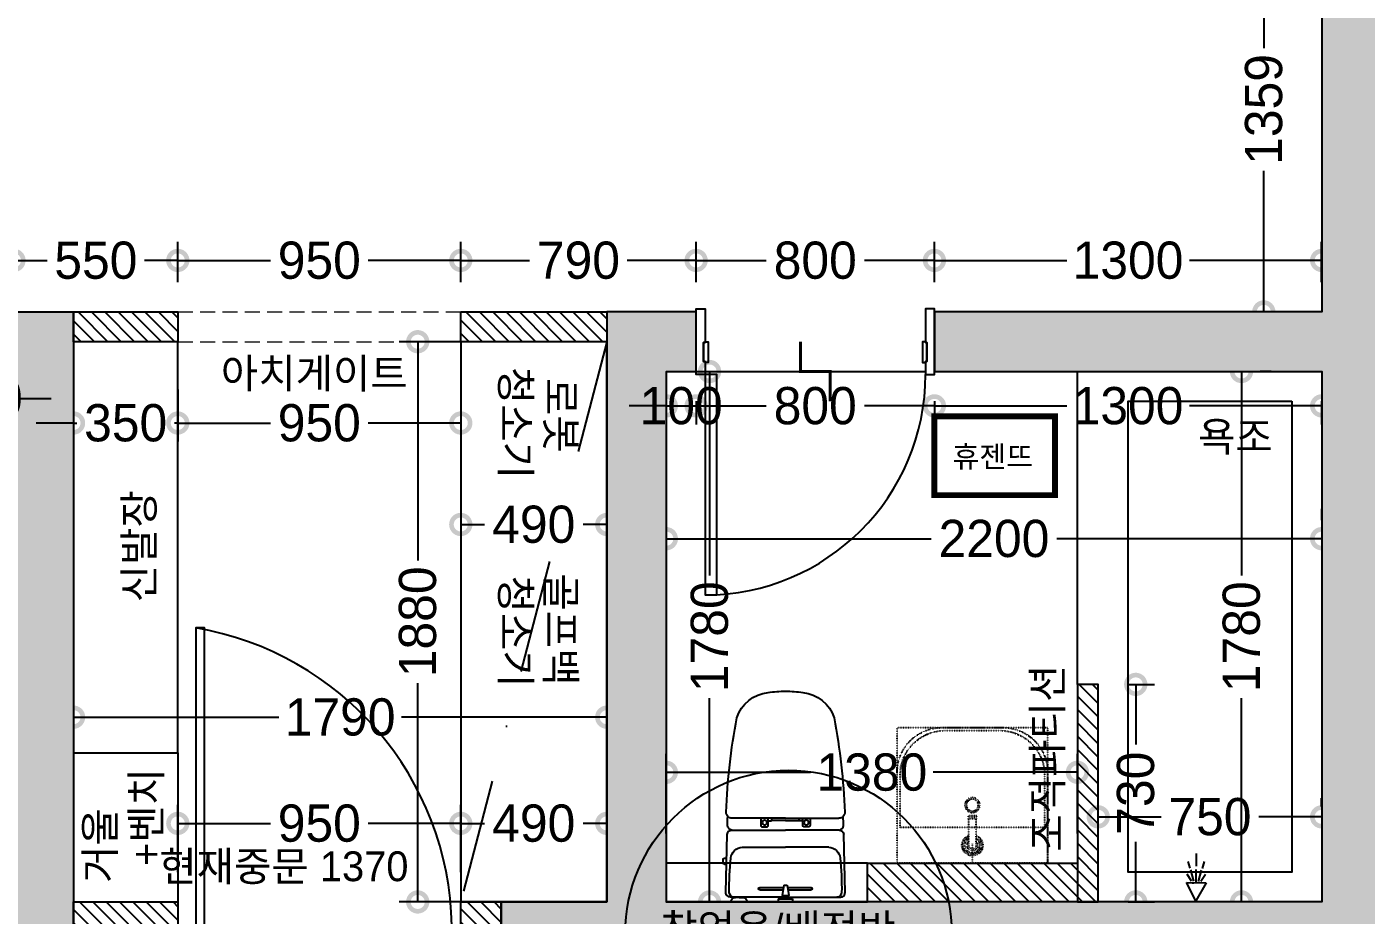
# Model space of a CAD drawing. Header units: millimetres. Extents: x 43335 to 261478, y -4312 to 41218.
# Drawn here: x 148326 to 152822, y 19294 to 22275 of the extents above; entities that cross this region are included whole.
import ezdxf
from ezdxf.enums import TextEntityAlignment as Align

# ---------------------------------------------------------------- set-up
doc = ezdxf.new("R2010")
doc.units = ezdxf.units.MM
for name, pattern in [('CONT', [2, 1, 1]), ('DASHDOT', [25.4, 12.7, -6.35, 0, -6.35]), ('DOT', [0.25, 0, -0.25]), ('HID1', [0.375, 0.25, -0.125]), ('HIDDEN', [0.375, 0.25, -0.125])]:
    doc.linetypes.add(name, pattern=pattern)
for name, color, linetype in [('0-ELC TEXT', 7, 'Continuous'), ('06-FUR', 6, 'Continuous'), ('3.기호.계단선', 30, 'Continuous'), ('BATH', 5, 'Continuous'), ('CO-BATH', 6, 'Continuous'), ('DIM', 7, 'Continuous'), ('EHP장비', 1, 'Continuous'), ('FIN', 2, 'Continuous'), ('HL', 6, 'HIDDEN'), ('P-门', 4, 'Continuous'), ('S-DIM', 7, 'Continuous'), ('TOILET-1', 6, 'Continuous'), ('문자선', 3, 'Continuous'), ('벽1', 2, 'Continuous'), ('욕실마감선', 4, 'Continuous'), ('인테리어_가구_제작', 6, 'Continuous'), ('인테리어_해치_벽체', 8, 'Continuous'), ('평면_가구', 6, 'Continuous')]:
    doc.layers.add(name, color=color, linetype=linetype)
for name, color, linetype, lineweight in [('001_벽_창호', 4, 'Continuous', 9), ('C-LIGHITING', 1, 'Continuous', 0), ('HACTH', 8, 'Continuous', 0)]:
    doc.layers.add(name, color=color, linetype=linetype, lineweight=lineweight)
doc.styles.add('스타일1', font='HANDotum.ttf')
doc.styles.add('코레일둥고', font='HANDotum.ttf')
doc.dimstyles.new('50', dxfattribs={"dimscale": 50, "dimtxt": 2.5, "dimasz": 2.5, "dimexe": 1.25, "dimexo": 2, "dimtad": 0, "dimdec": 0, "dimtxsty": '스타일1', "dimblk": 'DOTSMALL', "dimcen": 2.5, "dimclrd": 1, "dimclre": 1, "dimclrt": 2, "dimadec": 0, "dimazin": 0, "dimtfac": 1, "dimtdec": 0, "dimtix": 1, "dimtmove": 0, "dimatfit": 3, "dimldrblk": 'DOTSMALL', "dimfxl": 1.25, "dimarcsym": 0})

# ---------------------------------------------------------------- blocks, each defined once
blk = doc.blocks.new('_DOTSMALL')
at = {"color": 0, "linetype": 'ByBlock', "const_width": 0.5}
blk.add_lwpolyline([(-0.0625, 0, 1), (0.0625, 0, 1)], format="xyb", close=True, dxfattribs=at)
blk = doc.blocks.new('*D383')
at = {"layer": 'Defpoints', "color": 0, "transparency": 16777216}
for p in [(148482.9, 19958.4), (148482.9, 19958.4), (150272.9, 19958.4)]:
    blk.add_point(p, dxfattribs=at)
at = {"layer": 'S-DIM', "color": 1, "lineweight": -2, "transparency": 16777216}
for p, q in [((148482.9, 20058.4), (148482.9, 20020.9)), ((150272.9, 20058.4), (150272.9, 20020.9)), ((148482.9, 19958.4), (149171.9, 19958.4)), ((150272.9, 19958.4), (149583.9, 19958.4))]:
    blk.add_line(p, q, dxfattribs=at)
at = {"layer": 'S-DIM', "color": 1, "lineweight": -2, "transparency": 16777216, "xscale": 125, "yscale": 125, "zscale": 125, "rotation": 180}
blk.add_blockref('_DOTSMALL', (148482.9, 19958.4), dxfattribs=at)
at = {"layer": 'S-DIM', "color": 1, "lineweight": -2, "transparency": 16777216, "xscale": 125, "yscale": 125, "zscale": 125}
blk.add_blockref('_DOTSMALL', (150272.9, 19958.4), dxfattribs=at)
at = {"layer": 'S-DIM', "color": 2, "transparency": 16777216, "insert": (149377.9, 19958.4), "char_height": 125, "attachment_point": 5, "style": '스타일1'}
blk.add_mtext('1790', dxfattribs=at)
blk = doc.blocks.new('*D386')
at = {"layer": 'Defpoints', "color": 0, "transparency": 16777216}
for p in [(152403.8, 21118.4), (152403.8, 19338.4), (152403.8, 19338.4)]:
    blk.add_point(p, dxfattribs=at)
at = {"layer": 'S-DIM', "color": 1, "lineweight": -2, "transparency": 16777216}
for p, q in [((152403.8, 21118.4), (152403.8, 20434.4)), ((152503.8, 21118.4), (152466.3, 21118.4)), ((152403.8, 19338.4), (152403.8, 20022.4)), ((152503.8, 19338.4), (152466.3, 19338.4))]:
    blk.add_line(p, q, dxfattribs=at)
at = {"layer": 'S-DIM', "color": 1, "lineweight": -2, "transparency": 16777216, "xscale": 125, "yscale": 125, "zscale": 125}
for p, rotation in [((152403.8, 21118.4), 90), ((152403.8, 19338.4), 270)]:
    blk.add_blockref('_DOTSMALL', p, dxfattribs=dict(at, rotation=rotation))
at = {"layer": 'S-DIM', "color": 2, "transparency": 16777216, "insert": (152403.8, 20228.4), "char_height": 125, "attachment_point": 5, "rotation": 90, "style": '스타일1'}
blk.add_mtext('1780', dxfattribs=at)
blk = doc.blocks.new('gasdgasdgsd')
at = {"layer": 'CO-BATH', "color": 8, "linetype": 'DOT'}
for p, q in [((103359.9, 11032.7), (103054.9, 11032.7)), ((103054.9, 11032.7), (103054.9, 10527.7)), ((103349.9, 11022.7), (103174.9, 11022.7)), ((103174.9, 11022.7), (103174.9, 10537.7)), ((103509.9, 10677.7), (103509.9, 10882.7)), ((103499.9, 10687.7), (103499.9, 10872.7)), ((103114.9, 10792.7), (103205.4, 10792.7)), ((103205.4, 10793.7), (103210.4, 10793.7)), ((103205.4, 10766.7), (103205.4, 10793.7)), ((103210.4, 10794.7), (103215.4, 10794.7)), ((103210.4, 10765.7), (103210.4, 10794.7)), ((103215.4, 10765.7), (103215.4, 10794.7)), ((103054.9, 10780.2), (103119.9, 10780.2)), ((103114.9, 10767.7), (103205.4, 10767.7)), ((103205.4, 10766.7), (103210.4, 10766.7)), ((103210.4, 10765.7), (103215.4, 10765.7)), ((103054.9, 10527.7), (103359.9, 10527.7)), ((103174.9, 10537.7), (103349.9, 10537.7))]:
    blk.add_line(p, q, dxfattribs=at)
blk.add_lwpolyline([(103509.9, 10527.7), (103509.9, 11032.7), (103054.9, 11032.7), (103054.9, 10527.7)], close=True, dxfattribs=at)
for radius in [25, 20]:
    blk.add_circle((103249.9, 10780.2), radius, dxfattribs=at)
for centre, radius, start, end in [((103349.9, 10872.7), 150, 0, 90), ((103359.9, 10882.7), 150, 0, 90), ((103114.9, 10780.2), 35, 20.9248, 339.0751), ((103114.9, 10780.2), 30, 24.6243, 335.3757), ((103114.9, 10780.2), 25, 30, 330), ((103114.9, 10780.2), 18, 43.9829, 316.017), ((103114.9, 10780.2), 12.5, 90, 270), ((103349.9, 10687.7), 150, 270, 0), ((103359.9, 10677.7), 150, 270, 0)]:
    blk.add_arc(centre, radius, start, end, dxfattribs=at)
blk = doc.blocks.new('A$C4B2D31F0')
at = {"layer": 'FIN', "color": 4}
for p, q in [((185, 690.9), (20.4, 690.9)), ((37.2, 692.3), (24.7, 692.3)), ((37.2, 692.3), (49.7, 692.3)), ((200.9, 690.9), (365.5, 690.9)), ((47.7, 523.7), (192.9, 523.7)), ((338.2, 523.7), (192.9, 523.7)), ((12.6, 465.9), (192.9, 465.9)), ((373.3, 465.9), (192.9, 465.9)), ((192.9, 426.6), (13.7, 426.6)), ((192.9, 426.6), (372.2, 426.6))]:
    blk.add_line(p, q, dxfattribs=at)
for points in [[(20.4, 690.9), (7.9, 690.9, 0.421209), (-7.1, 675.5), (-2.4, 480.5, 0.001659)], [(365.5, 690.9), (378, 690.9, -0.421209), (392.9, 675.5), (388.3, 480.5, -0.001659)], [(12.6, 465.9, 0.371724), (-1.8, 451.2, 0.003515), (-1, 420.3, 0.320541)], [(373.3, 465.9, -0.371724), (387.7, 451.2, -0.003515), (386.9, 420.3, -0.320541)]]:
    blk.add_lwpolyline(points, format="xyb", dxfattribs=at)
for centre, radius, start, end in [((1004.3, 663.1), 1000, 179.3116, 185.9437), ((20.4, 674.9), 16, 90, 179.3116), ((24.7, 707.3), 15, 180, 270), ((49.7, 707.3), 15, 270, 0), ((365.5, 674.9), 16, 0.6884, 90), ((-618.4, 663.1), 1000, 354.0563, 0.6884), ((49.4, 563.7), 40, 185.9437, 267.5129), ((336.5, 563.7), 40, 272.4871, 354.0563), ((12.6, 480.9), 15, 181.3651, 270), ((373.3, 480.9), 15, 270, 358.6349), ((13.7, 406.6), 20, 90, 182.3333), ((2197.7, 495.6), 2205.9, 182.3333, 190.6081), ((-1811.8, 495.6), 2205.9, 349.3919, 357.6667), ((372.2, 406.6), 20, 357.6667, 90), ((148.7, 128.9), 125.5, 198.2964, 263.4241), ((237.2, 128.9), 125.5, 276.5759, 341.7036), ((192.9, 405.9), 405.9, 261.6993, 270), ((192.9, 405.9), 405.9, 270, 278.3007)]:
    blk.add_arc(centre, radius, start, end, dxfattribs=at)
at = {"layer": 'HL', "linetype": 'Continuous'}
for p, q in [((168.9, 697.3), (168.9, 707.3)), ((168.9, 697.3), (216.9, 697.3)), ((186, 692.5), (180.6, 697.3)), ((181.6, 685.5), (186, 692.5)), ((187, 651.2), (181.6, 685.5)), ((181.6, 685.5), (204.3, 685.5)), ((186, 692.5), (199.9, 692.5)), ((198.9, 651.2), (204.3, 685.5)), ((199.9, 692.5), (205.3, 697.3)), ((204.3, 685.5), (199.9, 692.5)), ((216.9, 697.3), (216.9, 707.3)), ((106.4, 666.3), (184.4, 666.3)), ((106.4, 659.3), (185.5, 659.3)), ((187, 651.2), (198.9, 651.2)), ((200.4, 659.3), (279.4, 659.3)), ((201.4, 666.3), (279.4, 666.3)), ((-16, 576.9), (-16, 564.8)), ((-12, 580.9), (-4.8, 580.9)), ((-12, 560.8), (-4.3, 560.8)), ((192.9, 433.7), (146.6, 433.7)), ((192.9, 433.7), (239.3, 433.7))]:
    blk.add_line(p, q, dxfattribs=at)
for points in [[(110.4, 426.6), (110.4, 450.8, -0.414214), (114.4, 454.8), (130.9, 454.8, -0.414214), (134.9, 450.8), (134.9, 435.2), (134.9, 426.6)], [(275.5, 426.6), (275.5, 450.8, 0.414214), (271.5, 454.8), (255, 454.8, 0.414214), (251, 450.8), (251, 435.2), (251, 426.6)], [(134.9, 435.2), (144.6, 435.2, -0.414214), (146.6, 433.2), (146.6, 426.6)], [(251, 435.2), (241.3, 435.2, 0.414214), (239.3, 433.2), (239.3, 426.6)]]:
    blk.add_lwpolyline(points, format="xyb", dxfattribs=at)
for centre in [(122.9, 440.9), (262.9, 440.9)]:
    blk.add_circle(centre, 8, dxfattribs=at)
for centre, radius, start, end in [((106.4, 662.8), 3.5, 90, 270), ((279.4, 662.8), 3.5, 270, 90), ((-12, 576.9), 4, 90, 180), ((-12, 564.8), 4, 180, 270)]:
    blk.add_arc(centre, radius, start, end, dxfattribs=at)
blk = doc.blocks.new('AC-8')
at = {"layer": 'BATH'}
for p, q in [((-50.8, 54), (-0.1, 142.7)), ((-0.1, 142.7), (45.4, 54)), ((45.4, 54), (-50.8, 54)), ((-24.7, 46.5), (-46.3, 12.2)), ((-13.5, 47.3), (-27.7, -7.9)), ((-1.6, 49.5), (-1.6, -10.8)), ((10.4, 47.3), (24.5, -7.9)), ((21.6, 46.5), (43.2, 12.2)), ((-31.4, -16.2), (-41.1, -49)), ((-1.6, -27.3), (-1.6, -88.5)), ((28.3, -16.2), (38, -49))]:
    blk.add_line(p, q, dxfattribs=at)
blk = doc.blocks.new('A$C1AC25B95')
at = {"layer": '욕실마감선', "color": 8}
for p, q in [((28.3, 72.3), (28.3, 75)), ((53.3, 73.7), (53.3, 75))]:
    blk.add_line(p, q, dxfattribs=at)
at = {"layer": 'TOILET-1', "linetype": 'Continuous', "xscale": 0.873786407766195, "yscale": 0.873786407766195, "zscale": 0.873786407766195, "rotation": 180}
blk.add_blockref('AC-8', (39.7, 124.7), dxfattribs=at)
blk = doc.blocks.new('*D401')
at = {"layer": 'Defpoints', "color": 0, "transparency": 16777216}
for p in [(152672.9, 22677.4), (152478.7, 21318.4), (152672.9, 21318.4)]:
    blk.add_point(p, dxfattribs=at)
at = {"layer": 'S-DIM', "color": 1, "lineweight": -2, "transparency": 16777216}
for p, q in [((152572.9, 22677.4), (152416.2, 22677.4)), ((152478.7, 22677.4), (152478.7, 22204)), ((152478.7, 21318.4), (152478.7, 21791.8)), ((152572.9, 21318.4), (152416.2, 21318.4))]:
    blk.add_line(p, q, dxfattribs=at)
at = {"layer": 'S-DIM', "color": 1, "lineweight": -2, "transparency": 16777216, "xscale": 125, "yscale": 125, "zscale": 125}
for p, rotation in [((152478.7, 22677.4), 90), ((152478.7, 21318.4), 270)]:
    blk.add_blockref('_DOTSMALL', p, dxfattribs=dict(at, rotation=rotation))
at = {"layer": 'S-DIM', "color": 2, "transparency": 16777216, "insert": (152478.7, 21997.9), "char_height": 125, "attachment_point": 5, "rotation": 90, "style": '스타일1'}
blk.add_mtext('1359', dxfattribs=at)
blk = doc.blocks.new('*D402')
at = {"layer": 'Defpoints', "color": 0, "transparency": 16777216}
for p in [(152672.9, 21491.2), (151372.9, 21318.4), (152672.9, 21318.4)]:
    blk.add_point(p, dxfattribs=at)
at = {"layer": 'S-DIM', "color": 1, "lineweight": -2, "transparency": 16777216}
for p, q in [((151372.9, 21418.4), (151372.9, 21553.7)), ((152672.9, 21418.4), (152672.9, 21553.7)), ((151372.9, 21491.2), (151816.9, 21491.2)), ((152672.9, 21491.2), (152228.9, 21491.2))]:
    blk.add_line(p, q, dxfattribs=at)
at = {"layer": 'S-DIM', "color": 1, "lineweight": -2, "transparency": 16777216, "xscale": 125, "yscale": 125, "zscale": 125, "rotation": 180}
blk.add_blockref('_DOTSMALL', (151372.9, 21491.2), dxfattribs=at)
at = {"layer": 'S-DIM', "color": 1, "lineweight": -2, "transparency": 16777216, "xscale": 125, "yscale": 125, "zscale": 125}
blk.add_blockref('_DOTSMALL', (152672.9, 21491.2), dxfattribs=at)
at = {"layer": 'S-DIM', "color": 2, "transparency": 16777216, "insert": (152022.9, 21491.2), "char_height": 125, "attachment_point": 5, "style": '스타일1'}
blk.add_mtext('1300', dxfattribs=at)
blk = doc.blocks.new('*D403')
at = {"layer": 'Defpoints', "color": 0, "transparency": 16777216}
for p in [(150572.9, 21491.2), (150572.9, 21318.4), (151372.9, 21318.4)]:
    blk.add_point(p, dxfattribs=at)
at = {"layer": 'S-DIM', "color": 1, "lineweight": -2, "transparency": 16777216}
for p, q in [((150572.9, 21418.4), (150572.9, 21553.7)), ((151372.9, 21418.4), (151372.9, 21553.7)), ((150572.9, 21491.2), (150807.8, 21491.2)), ((151372.9, 21491.2), (151138.1, 21491.2))]:
    blk.add_line(p, q, dxfattribs=at)
at = {"layer": 'S-DIM', "color": 1, "lineweight": -2, "transparency": 16777216, "xscale": 125, "yscale": 125, "zscale": 125, "rotation": 180}
blk.add_blockref('_DOTSMALL', (150572.9, 21491.2), dxfattribs=at)
at = {"layer": 'S-DIM', "color": 1, "lineweight": -2, "transparency": 16777216, "xscale": 125, "yscale": 125, "zscale": 125}
blk.add_blockref('_DOTSMALL', (151372.9, 21491.2), dxfattribs=at)
at = {"layer": 'S-DIM', "color": 2, "transparency": 16777216, "insert": (150972.9, 21491.2), "char_height": 125, "attachment_point": 5, "style": '스타일1'}
blk.add_mtext('800', dxfattribs=at)
blk = doc.blocks.new('*D404')
at = {"layer": 'Defpoints', "color": 0, "transparency": 16777216}
for p in [(150572.9, 21491.2), (149782.9, 21318.4), (150572.9, 21318.4)]:
    blk.add_point(p, dxfattribs=at)
at = {"layer": 'S-DIM', "color": 1, "lineweight": -2, "transparency": 16777216}
for p, q in [((149782.9, 21418.4), (149782.9, 21553.7)), ((150572.9, 21418.4), (150572.9, 21553.7)), ((149782.9, 21491.2), (150014.1, 21491.2)), ((150572.9, 21491.2), (150341.8, 21491.2))]:
    blk.add_line(p, q, dxfattribs=at)
at = {"layer": 'S-DIM', "color": 1, "lineweight": -2, "transparency": 16777216, "xscale": 125, "yscale": 125, "zscale": 125, "rotation": 180}
blk.add_blockref('_DOTSMALL', (149782.9, 21491.2), dxfattribs=at)
at = {"layer": 'S-DIM', "color": 1, "lineweight": -2, "transparency": 16777216, "xscale": 125, "yscale": 125, "zscale": 125}
blk.add_blockref('_DOTSMALL', (150572.9, 21491.2), dxfattribs=at)
at = {"layer": 'S-DIM', "color": 2, "transparency": 16777216, "insert": (150177.9, 21491.2), "char_height": 125, "attachment_point": 5, "style": '스타일1'}
blk.add_mtext('790', dxfattribs=at)
blk = doc.blocks.new('*D405')
at = {"layer": 'Defpoints', "color": 0, "transparency": 16777216}
for p in [(148832.9, 21491.2), (148832.9, 21318.4), (149782.9, 21318.4)]:
    blk.add_point(p, dxfattribs=at)
at = {"layer": 'S-DIM', "color": 1, "lineweight": -2, "transparency": 16777216}
for p, q in [((148832.9, 21418.4), (148832.9, 21553.7)), ((149782.9, 21418.4), (149782.9, 21553.7)), ((148832.9, 21491.2), (149143.7, 21491.2)), ((149782.9, 21491.2), (149472.2, 21491.2))]:
    blk.add_line(p, q, dxfattribs=at)
at = {"layer": 'S-DIM', "color": 1, "lineweight": -2, "transparency": 16777216, "xscale": 125, "yscale": 125, "zscale": 125, "rotation": 180}
blk.add_blockref('_DOTSMALL', (148832.9, 21491.2), dxfattribs=at)
at = {"layer": 'S-DIM', "color": 1, "lineweight": -2, "transparency": 16777216, "xscale": 125, "yscale": 125, "zscale": 125}
blk.add_blockref('_DOTSMALL', (149782.9, 21491.2), dxfattribs=at)
at = {"layer": 'S-DIM', "color": 2, "transparency": 16777216, "insert": (149307.9, 21491.2), "char_height": 125, "attachment_point": 5, "style": '스타일1'}
blk.add_mtext('950', dxfattribs=at)
blk = doc.blocks.new('*D421')
at = {"layer": 'Defpoints', "color": 0, "transparency": 16777216}
for p in [(148832.9, 21491.2), (148282.9, 21318.4), (148832.9, 21318.4)]:
    blk.add_point(p, dxfattribs=at)
at = {"layer": 'S-DIM', "color": 1, "lineweight": -2, "transparency": 16777216}
for p, q in [((148282.9, 21418.4), (148282.9, 21553.7)), ((148832.9, 21418.4), (148832.9, 21553.7)), ((148282.9, 21491.2), (148394.7, 21491.2)), ((148832.9, 21491.2), (148721.2, 21491.2))]:
    blk.add_line(p, q, dxfattribs=at)
at = {"layer": 'S-DIM', "color": 1, "lineweight": -2, "transparency": 16777216, "xscale": 125, "yscale": 125, "zscale": 125, "rotation": 180}
blk.add_blockref('_DOTSMALL', (148282.9, 21491.2), dxfattribs=at)
at = {"layer": 'S-DIM', "color": 1, "lineweight": -2, "transparency": 16777216, "xscale": 125, "yscale": 125, "zscale": 125}
blk.add_blockref('_DOTSMALL', (148832.9, 21491.2), dxfattribs=at)
at = {"layer": 'S-DIM', "color": 2, "transparency": 16777216, "insert": (148557.9, 21491.2), "char_height": 125, "attachment_point": 5, "style": '스타일1'}
blk.add_mtext('550', dxfattribs=at)
blk = doc.blocks.new('*D491')
at = {"layer": 'Defpoints', "color": 0, "transparency": 16777216}
for p in [(150272.9, 19602.1), (149782.9, 19338.4), (150272.9, 19338.4)]:
    blk.add_point(p, dxfattribs=at)
at = {"layer": 'S-DIM', "color": 1, "lineweight": -2, "transparency": 16777216}
for p, q in [((149782.9, 19438.4), (149782.9, 19664.6)), ((150272.9, 19438.4), (150272.9, 19664.6)), ((149782.9, 19602.1), (149862.2, 19602.1)), ((150272.9, 19602.1), (150193.7, 19602.1))]:
    blk.add_line(p, q, dxfattribs=at)
at = {"layer": 'S-DIM', "color": 1, "lineweight": -2, "transparency": 16777216, "xscale": 125, "yscale": 125, "zscale": 125, "rotation": 180}
blk.add_blockref('_DOTSMALL', (149782.9, 19602.1), dxfattribs=at)
at = {"layer": 'S-DIM', "color": 1, "lineweight": -2, "transparency": 16777216, "xscale": 125, "yscale": 125, "zscale": 125}
blk.add_blockref('_DOTSMALL', (150272.9, 19602.1), dxfattribs=at)
at = {"layer": 'S-DIM', "color": 2, "transparency": 16777216, "insert": (150027.9, 19602.1), "char_height": 125, "attachment_point": 5, "style": '스타일1'}
blk.add_mtext('490', dxfattribs=at)
blk = doc.blocks.new('*D465')
at = {"layer": 'Defpoints', "color": 0, "transparency": 16777216}
for p in [(148832.9, 19602.1), (148832.9, 19338.4), (149782.9, 19338.4)]:
    blk.add_point(p, dxfattribs=at)
at = {"layer": 'S-DIM', "color": 1, "lineweight": -2, "transparency": 16777216}
for p, q in [((148832.9, 19438.4), (148832.9, 19664.6)), ((149782.9, 19438.4), (149782.9, 19664.6)), ((148832.9, 19602.1), (149143.7, 19602.1)), ((149782.9, 19602.1), (149472.2, 19602.1))]:
    blk.add_line(p, q, dxfattribs=at)
at = {"layer": 'S-DIM', "color": 1, "lineweight": -2, "transparency": 16777216, "xscale": 125, "yscale": 125, "zscale": 125, "rotation": 180}
blk.add_blockref('_DOTSMALL', (148832.9, 19602.1), dxfattribs=at)
at = {"layer": 'S-DIM', "color": 1, "lineweight": -2, "transparency": 16777216, "xscale": 125, "yscale": 125, "zscale": 125}
blk.add_blockref('_DOTSMALL', (149782.9, 19602.1), dxfattribs=at)
at = {"layer": 'S-DIM', "color": 2, "transparency": 16777216, "insert": (149307.9, 19602.1), "char_height": 125, "attachment_point": 5, "style": '스타일1'}
blk.add_mtext('950', dxfattribs=at)
blk = doc.blocks.new('*D466')
at = {"layer": 'Defpoints', "color": 0, "transparency": 16777216}
for p in [(150272.9, 21218.4), (149638.4, 19338.4), (150272.9, 19338.4)]:
    blk.add_point(p, dxfattribs=at)
at = {"layer": 'S-DIM', "color": 1, "lineweight": -2, "transparency": 16777216}
for p, q in [((150172.9, 21218.4), (149575.9, 21218.4)), ((149638.4, 21218.4), (149638.4, 20484.4)), ((149638.4, 19338.4), (149638.4, 20072.4)), ((150172.9, 19338.4), (149575.9, 19338.4))]:
    blk.add_line(p, q, dxfattribs=at)
at = {"layer": 'S-DIM', "color": 1, "lineweight": -2, "transparency": 16777216, "xscale": 125, "yscale": 125, "zscale": 125}
for p, rotation in [((149638.4, 21218.4), 90), ((149638.4, 19338.4), 270)]:
    blk.add_blockref('_DOTSMALL', p, dxfattribs=dict(at, rotation=rotation))
at = {"layer": 'S-DIM', "color": 2, "transparency": 16777216, "insert": (149638.4, 20278.4), "char_height": 125, "attachment_point": 5, "rotation": 90, "style": '스타일1'}
blk.add_mtext('1880', dxfattribs=at)
blk = doc.blocks.new('*D467')
at = {"layer": 'Defpoints', "color": 0, "transparency": 16777216}
for p in [(148482.9, 21157.5), (148832.9, 21157.5), (148832.9, 20945.6)]:
    blk.add_point(p, dxfattribs=at)
at = {"layer": 'S-DIM', "color": 1, "lineweight": -2, "transparency": 16777216}
for p, q in [((148482.9, 21057.5), (148482.9, 20883.1)), ((148832.9, 21057.5), (148832.9, 20883.1)), ((148482.9, 20945.6), (148357.9, 20945.6)), ((148482.9, 20945.6), (148493.6, 20945.6)), ((148832.9, 20945.6), (148822.3, 20945.6)), ((148832.9, 20945.6), (148957.9, 20945.6))]:
    blk.add_line(p, q, dxfattribs=at)
at = {"layer": 'S-DIM', "color": 1, "lineweight": -2, "transparency": 16777216, "xscale": 125, "yscale": 125, "zscale": 125}
blk.add_blockref('_DOTSMALL', (148482.9, 20945.6), dxfattribs=at)
at = {"layer": 'S-DIM', "color": 1, "lineweight": -2, "transparency": 16777216, "xscale": 125, "yscale": 125, "zscale": 125, "rotation": 180}
blk.add_blockref('_DOTSMALL', (148832.9, 20945.6), dxfattribs=at)
at = {"layer": 'S-DIM', "color": 2, "transparency": 16777216, "insert": (148657.9, 20945.6), "char_height": 125, "attachment_point": 5, "style": '스타일1'}
blk.add_mtext('350', dxfattribs=at)
blk = doc.blocks.new('*D468')
at = {"layer": 'Defpoints', "color": 0, "transparency": 16777216}
for p in [(148832.9, 21157.5), (149782.9, 21157.5), (149782.9, 20945.6)]:
    blk.add_point(p, dxfattribs=at)
at = {"layer": 'S-DIM', "color": 1, "lineweight": -2, "transparency": 16777216}
for p, q in [((148832.9, 21057.5), (148832.9, 20883.1)), ((149782.9, 21057.5), (149782.9, 20883.1)), ((148832.9, 20945.6), (149143.7, 20945.6)), ((149782.9, 20945.6), (149472.2, 20945.6))]:
    blk.add_line(p, q, dxfattribs=at)
at = {"layer": 'S-DIM', "color": 1, "lineweight": -2, "transparency": 16777216, "xscale": 125, "yscale": 125, "zscale": 125, "rotation": 180}
blk.add_blockref('_DOTSMALL', (148832.9, 20945.6), dxfattribs=at)
at = {"layer": 'S-DIM', "color": 1, "lineweight": -2, "transparency": 16777216, "xscale": 125, "yscale": 125, "zscale": 125}
blk.add_blockref('_DOTSMALL', (149782.9, 20945.6), dxfattribs=at)
at = {"layer": 'S-DIM', "color": 2, "transparency": 16777216, "insert": (149307.9, 20945.6), "char_height": 125, "attachment_point": 5, "style": '스타일1'}
blk.add_mtext('950', dxfattribs=at)
blk = doc.blocks.new('*D469')
at = {"layer": 'Defpoints', "color": 0, "transparency": 16777216}
for p in [(149782.9, 21218.4), (150272.9, 21218.4), (150272.9, 20605.1)]:
    blk.add_point(p, dxfattribs=at)
at = {"layer": 'S-DIM', "color": 1, "lineweight": -2, "transparency": 16777216}
for p, q in [((149782.9, 21118.4), (149782.9, 20542.6)), ((150272.9, 21118.4), (150272.9, 20542.6)), ((149782.9, 20605.1), (149862.2, 20605.1)), ((150272.9, 20605.1), (150193.7, 20605.1))]:
    blk.add_line(p, q, dxfattribs=at)
at = {"layer": 'S-DIM', "color": 1, "lineweight": -2, "transparency": 16777216, "xscale": 125, "yscale": 125, "zscale": 125, "rotation": 180}
blk.add_blockref('_DOTSMALL', (149782.9, 20605.1), dxfattribs=at)
at = {"layer": 'S-DIM', "color": 1, "lineweight": -2, "transparency": 16777216, "xscale": 125, "yscale": 125, "zscale": 125}
blk.add_blockref('_DOTSMALL', (150272.9, 20605.1), dxfattribs=at)
at = {"layer": 'S-DIM', "color": 2, "transparency": 16777216, "insert": (150027.9, 20605.1), "char_height": 125, "attachment_point": 5, "style": '스타일1'}
blk.add_mtext('490', dxfattribs=at)
blk = doc.blocks.new('*D470')
at = {"layer": 'Defpoints', "color": 0, "transparency": 16777216}
for p in [(152672.9, 19623.9), (151922.9, 19559.2), (152672.9, 19559.2)]:
    blk.add_point(p, dxfattribs=at)
at = {"layer": 'S-DIM', "color": 1, "lineweight": -2, "transparency": 16777216}
for p, q in [((151922.9, 19659.2), (151922.9, 19686.4)), ((152672.9, 19659.2), (152672.9, 19686.4)), ((151922.9, 19623.9), (152134.1, 19623.9)), ((152672.9, 19623.9), (152461.8, 19623.9))]:
    blk.add_line(p, q, dxfattribs=at)
at = {"layer": 'S-DIM', "color": 1, "lineweight": -2, "transparency": 16777216, "xscale": 125, "yscale": 125, "zscale": 125, "rotation": 180}
blk.add_blockref('_DOTSMALL', (151922.9, 19623.9), dxfattribs=at)
at = {"layer": 'S-DIM', "color": 1, "lineweight": -2, "transparency": 16777216, "xscale": 125, "yscale": 125, "zscale": 125}
blk.add_blockref('_DOTSMALL', (152672.9, 19623.9), dxfattribs=at)
at = {"layer": 'S-DIM', "color": 2, "transparency": 16777216, "insert": (152297.9, 19623.9), "char_height": 125, "attachment_point": 5, "style": '스타일1'}
blk.add_mtext('750', dxfattribs=at)
blk = doc.blocks.new('*D471')
at = {"layer": 'Defpoints', "color": 0, "transparency": 16777216}
for p in [(151372.9, 21118.4), (152672.9, 21118.4), (151372.9, 21003)]:
    blk.add_point(p, dxfattribs=at)
at = {"layer": 'S-DIM', "color": 1, "lineweight": -2, "transparency": 16777216}
for p, q in [((151372.9, 21018.4), (151372.9, 20940.5)), ((151372.9, 21003), (151816.9, 21003)), ((152672.9, 21003), (152228.9, 21003)), ((152672.9, 21018.4), (152672.9, 20940.5))]:
    blk.add_line(p, q, dxfattribs=at)
at = {"layer": 'S-DIM', "color": 1, "lineweight": -2, "transparency": 16777216, "xscale": 125, "yscale": 125, "zscale": 125, "rotation": 180}
blk.add_blockref('_DOTSMALL', (151372.9, 21003), dxfattribs=at)
at = {"layer": 'S-DIM', "color": 1, "lineweight": -2, "transparency": 16777216, "xscale": 125, "yscale": 125, "zscale": 125}
blk.add_blockref('_DOTSMALL', (152672.9, 21003), dxfattribs=at)
at = {"layer": 'S-DIM', "color": 2, "transparency": 16777216, "insert": (152022.9, 21003), "char_height": 125, "attachment_point": 5, "style": '스타일1'}
blk.add_mtext('1300', dxfattribs=at)
blk = doc.blocks.new('*D472')
at = {"layer": 'Defpoints', "color": 0, "transparency": 16777216}
for p in [(150572.9, 21118.4), (151372.9, 21118.4), (151372.9, 21003)]:
    blk.add_point(p, dxfattribs=at)
at = {"layer": 'S-DIM', "color": 1, "lineweight": -2, "transparency": 16777216}
for p, q in [((150572.9, 21018.4), (150572.9, 20940.5)), ((150572.9, 21003), (150807.8, 21003)), ((151372.9, 21003), (151138.1, 21003)), ((151372.9, 21018.4), (151372.9, 20940.5))]:
    blk.add_line(p, q, dxfattribs=at)
at = {"layer": 'S-DIM', "color": 1, "lineweight": -2, "transparency": 16777216, "xscale": 125, "yscale": 125, "zscale": 125, "rotation": 180}
blk.add_blockref('_DOTSMALL', (150572.9, 21003), dxfattribs=at)
at = {"layer": 'S-DIM', "color": 1, "lineweight": -2, "transparency": 16777216, "xscale": 125, "yscale": 125, "zscale": 125}
blk.add_blockref('_DOTSMALL', (151372.9, 21003), dxfattribs=at)
at = {"layer": 'S-DIM', "color": 2, "transparency": 16777216, "insert": (150972.9, 21003), "char_height": 125, "attachment_point": 5, "style": '스타일1'}
blk.add_mtext('800', dxfattribs=at)
blk = doc.blocks.new('*D473')
at = {"layer": 'Defpoints', "color": 0, "transparency": 16777216}
for p in [(150472.9, 21118.4), (150572.9, 21118.4), (150572.9, 21003)]:
    blk.add_point(p, dxfattribs=at)
at = {"layer": 'S-DIM', "color": 1, "lineweight": -2, "transparency": 16777216}
for p, q in [((150472.9, 21003), (150347.9, 21003)), ((150472.9, 21018.4), (150472.9, 20940.5)), ((150472.9, 21003), (150572.9, 21003)), ((150572.9, 21018.4), (150572.9, 20940.5)), ((150572.9, 21003), (150697.9, 21003))]:
    blk.add_line(p, q, dxfattribs=at)
at = {"layer": 'S-DIM', "color": 1, "lineweight": -2, "transparency": 16777216, "xscale": 125, "yscale": 125, "zscale": 125}
blk.add_blockref('_DOTSMALL', (150472.9, 21003), dxfattribs=at)
at = {"layer": 'S-DIM', "color": 1, "lineweight": -2, "transparency": 16777216, "xscale": 125, "yscale": 125, "zscale": 125, "rotation": 180}
blk.add_blockref('_DOTSMALL', (150572.9, 21003), dxfattribs=at)
at = {"layer": 'S-DIM', "color": 2, "transparency": 16777216, "insert": (150522.9, 21003), "char_height": 125, "attachment_point": 5, "style": '스타일1'}
blk.add_mtext('100', dxfattribs=at)
blk = doc.blocks.new('*D452')
at = {"layer": 'Defpoints', "color": 0, "transparency": 16777216}
for p in [(150472.9, 21118.4), (150472.9, 19338.4), (150618.2, 19338.4)]:
    blk.add_point(p, dxfattribs=at)
at = {"layer": 'S-DIM', "color": 1, "lineweight": -2, "transparency": 16777216}
for p, q in [((150572.9, 21118.4), (150680.7, 21118.4)), ((150618.2, 21118.4), (150618.2, 20434.4)), ((150618.2, 19338.4), (150618.2, 20022.4)), ((150572.9, 19338.4), (150680.7, 19338.4))]:
    blk.add_line(p, q, dxfattribs=at)
at = {"layer": 'S-DIM', "color": 1, "lineweight": -2, "transparency": 16777216, "xscale": 125, "yscale": 125, "zscale": 125}
for p, rotation in [((150618.2, 21118.4), 90), ((150618.2, 19338.4), 270)]:
    blk.add_blockref('_DOTSMALL', p, dxfattribs=dict(at, rotation=rotation))
at = {"layer": 'S-DIM', "color": 2, "transparency": 16777216, "insert": (150618.2, 20228.4), "char_height": 125, "attachment_point": 5, "rotation": 90, "style": '스타일1'}
blk.add_mtext('1780', dxfattribs=at)
blk = doc.blocks.new('*D453')
at = {"layer": 'Defpoints', "color": 0, "transparency": 16777216}
for p in [(151852.9, 19773.4), (150472.9, 19468.4), (151852.9, 19468.4)]:
    blk.add_point(p, dxfattribs=at)
at = {"layer": 'S-DIM', "color": 1, "lineweight": -2, "transparency": 16777216}
for p, q in [((150472.9, 19568.4), (150472.9, 19835.9)), ((151852.9, 19568.4), (151852.9, 19835.9)), ((150472.9, 19773.4), (150956.9, 19773.4)), ((151852.9, 19773.4), (151368.9, 19773.4))]:
    blk.add_line(p, q, dxfattribs=at)
at = {"layer": 'S-DIM', "color": 1, "lineweight": -2, "transparency": 16777216, "xscale": 125, "yscale": 125, "zscale": 125, "rotation": 180}
blk.add_blockref('_DOTSMALL', (150472.9, 19773.4), dxfattribs=at)
at = {"layer": 'S-DIM', "color": 1, "lineweight": -2, "transparency": 16777216, "xscale": 125, "yscale": 125, "zscale": 125}
blk.add_blockref('_DOTSMALL', (151852.9, 19773.4), dxfattribs=at)
at = {"layer": 'S-DIM', "color": 2, "transparency": 16777216, "insert": (151162.9, 19773.4), "char_height": 125, "attachment_point": 5, "style": '스타일1'}
blk.add_mtext('1380', dxfattribs=at)
blk = doc.blocks.new('*D454')
at = {"layer": 'Defpoints', "color": 0, "transparency": 16777216}
for p in [(151922.9, 20068.4), (151922.9, 19338.4), (152048.8, 19338.4)]:
    blk.add_point(p, dxfattribs=at)
at = {"layer": 'S-DIM', "color": 1, "lineweight": -2, "transparency": 16777216}
for p, q in [((152022.9, 20068.4), (152111.3, 20068.4)), ((152048.8, 20068.4), (152048.8, 19867.3)), ((152048.8, 19338.4), (152048.8, 19539.6)), ((152022.9, 19338.4), (152111.3, 19338.4))]:
    blk.add_line(p, q, dxfattribs=at)
at = {"layer": 'S-DIM', "color": 1, "lineweight": -2, "transparency": 16777216, "xscale": 125, "yscale": 125, "zscale": 125}
for p, rotation in [((152048.8, 20068.4), 90), ((152048.8, 19338.4), 270)]:
    blk.add_blockref('_DOTSMALL', p, dxfattribs=dict(at, rotation=rotation))
at = {"layer": 'S-DIM', "color": 2, "transparency": 16777216, "insert": (152048.8, 19703.4), "char_height": 125, "attachment_point": 5, "rotation": 90, "style": '스타일1'}
blk.add_mtext('730', dxfattribs=at)
blk = doc.blocks.new('*D455')
at = {"layer": 'Defpoints', "color": 0, "transparency": 16777216}
for p in [(150472.9, 20557.4), (152672.9, 20557.4), (152672.9, 20557.4)]:
    blk.add_point(p, dxfattribs=at)
at = {"layer": 'S-DIM', "color": 1, "lineweight": -2, "transparency": 16777216}
for p, q in [((150472.9, 20657.4), (150472.9, 20619.9)), ((152672.9, 20657.4), (152672.9, 20619.9)), ((150472.9, 20557.4), (151361.6, 20557.4)), ((152672.9, 20557.4), (151784.3, 20557.4))]:
    blk.add_line(p, q, dxfattribs=at)
at = {"layer": 'S-DIM', "color": 1, "lineweight": -2, "transparency": 16777216, "xscale": 125, "yscale": 125, "zscale": 125, "rotation": 180}
blk.add_blockref('_DOTSMALL', (150472.9, 20557.4), dxfattribs=at)
at = {"layer": 'S-DIM', "color": 1, "lineweight": -2, "transparency": 16777216, "xscale": 125, "yscale": 125, "zscale": 125}
blk.add_blockref('_DOTSMALL', (152672.9, 20557.4), dxfattribs=at)
at = {"layer": 'S-DIM', "color": 2, "transparency": 16777216, "insert": (151572.9, 20557.4), "char_height": 125, "attachment_point": 5, "style": '스타일1'}
blk.add_mtext('2200', dxfattribs=at)
blk = doc.blocks.new('ahsuehd')
at = {"layer": 'P-门', "ltscale": 15}
for points in [[(57084.5, -18845), (57054.5, -18845), (57054.5, -18625), (57084.5, -18625), (57084.5, -18738), (57079.5, -18738), (57079.5, -18802), (57084.5, -18802)], [(57824.5, -18845), (57854.5, -18845), (57854.5, -18625), (57824.5, -18625), (57824.5, -18738), (57829.5, -18738), (57829.5, -18802), (57824.5, -18802)], [(57084.5, -18802), (57079.5, -18802), (57079.5, -18738), (57084.5, -18738), (57084.5, -18735), (57094.5, -18735), (57094.5, -18805), (57084.5, -18805)], [(57824.5, -18802), (57829.5, -18802), (57829.5, -18738), (57824.5, -18738), (57824.5, -18735), (57814.5, -18735), (57814.5, -18805), (57824.5, -18805)], [(57124.5, -19585), (57124.5, -18845), (57084.5, -18845), (57084.5, -19585)]]:
    blk.add_lwpolyline(points, close=True, dxfattribs=at)
blk.add_lwpolyline([(55404.5, -20695), (55404.5, -19695.6), (55374.5, -19695.6), (55374.5, -20695)], dxfattribs=at)
for centre, radius, start, end in [((57084.5, -18845), 740, 270, 0), ((55202, -20713.7), 1032.7, 1.0383, 80.3842)]:
    blk.add_arc(centre, radius, start, end, dxfattribs=at)
blk = doc.blocks.new('aheishxsdfe')
at = {"layer": '벽1'}
for points in [[(59154.5, 42677.4), (59154.5, 41318.4), (57854.5, 41318.4), (57854.5, 41118.4), (59154.5, 41118.4), (59154.5, 39338.4), (56954.5, 39338.4), (56954.5, 41118.4), (57054.5, 41118.4), (57054.5, 41318.4), (56754.5, 41318.4), (56754.5, 39338.4), (56399.5, 39338.4), (56399.5, 39138.4), (58204.5, 39138.4), (58204.5, 38858.4), (59154.5, 38858.4), (59154.5, 38783.4), (59264.5, 38783.4), (59264.5, 38655.9), (59464.5, 38655.9), (59464.5, 38984.3), (59354.5, 38984.3), (59354.5, 42677.4)], [(55564.6, 37528.4), (55564.6, 35698.4), (54764.5, 35698.4), (54764.5, 35898.4), (55364.6, 35898.4), (55364.6, 37328.4), (54764.5, 37328.4), (54764.5, 41318.4), (54964.5, 41318.4), (54964.5, 37528.4), (55564.6, 37528.4)]]:
    blk.add_lwpolyline(points, dxfattribs=at)
blk = doc.blocks.new('sheisxefavb')
at = {"layer": '인테리어_해치_벽체'}
h = blk.add_hatch(color=256, dxfattribs=at)
h.dxf.hatch_style = 1
h.paths.add_polyline_path([(151722.9, -861.6), (151722.9, -1141.6), (152672.9, -1141.6), (152672.9, -1216.6), (152782.9, -1216.6), (152782.9, -1344.1), (152982.9, -1344.1), (152982.9, -1015.7), (152872.9, -1015.7), (152872.9, 2677.4), (154162.9, 2677.4), (154162.9, 8282.4), (153342.9, 8282.4), (153342.9, 8177.4), (153962.9, 8177.4), (153962.9, 7032.4), (153332.9, 7032.4), (153332.9, 6807.4), (153962.9, 6807.4), (153962.9, 2877.4), (151922.9, 2877.4), (151922.9, 2677.4), (152672.9, 2677.4), (152672.9, 1318.4), (151372.9, 1318.4), (151372.9, 1118.4), (152672.9, 1118.4), (152672.9, -661.6), (150472.9, -661.6), (150472.9, 1118.4), (150572.9, 1118.4), (150572.9, 1318.4), (150272.9, 1318.4), (150272.9, -661.6), (149917.9, -661.6), (149917.9, -861.6)])
h.paths.add_polyline_path([(142982.9, 8718.4), (143182.9, 8718.4), (143182.9, 8053.4), (142982.9, 8053.4)])
h.paths.add_polyline_path([(139672.9, 8153.4), (139672.9, 8053.4), (138772.9, 8053.4), (138772.9, 7032.4), (140082.9, 7032.4), (140082.9, 6807.4), (138772.9, 6807.4), (138772.9, 158.4), (139572.9, 158.4), (139572.9, -41.6), (138772.9, -41.6), (138772.9, -1341.6), (139122.9, -1341.6), (139122.9, -2471.6), (139447.9, -2471.6), (139447.9, -2671.6), (138922.9, -2671.6), (138922.9, -1541.6), (138572.9, -1541.6), (138572.9, 8153.4)])
h.paths.add_polyline_path([(140472.9, 368.4), (140472.9, -2471.6), (140937.9, -2471.6), (140937.9, -2671.6), (140472.9, -2671.6), (140475, -4102.7), (141272.9, -4102.7), (141272.9, -4302.7), (140272.9, -4302.6), (140272.9, -2671.6), (139947.9, -2671.6), (139947.9, -2471.6), (140272.9, -2471.6), (140272.9, 368.4)])
h.paths.add_polyline_path([(140272.9, 1068.4), (140272.9, 1318.4), (141802.9, 1318.4), (141802.9, 2668.4), (140127.9, 2668.4), (140127.9, 2868.4), (142002.9, 2868.4), (142002.9, 1318.4), (142442.9, 1318.4), (142442.9, 1118.4), (140472.9, 1118.4), (140472.9, 1068.4)])
h.paths.add_polyline_path([(152982.9, -2344.1), (152982.9, -2671.6), (152083.1, -2671.6), (152083.1, -2471.6), (152782.9, -2471.6), (152782.9, -2344.1)])
h.paths.add_polyline_path([(149083.1, -2471.6), (149083.1, -4301.6), (148282.9, -4301.6), (148282.9, -4101.6), (148883.1, -4101.6), (148883.1, -2671.6), (148282.9, -2671.6), (148282.9, 1318.4), (148482.9, 1318.4), (148482.9, -2471.6)])
h.paths.add_polyline_path([(145512.9, -2471.6), (146282.9, -2471.7), (146282.9, -2671.5), (145512.9, -2671.5)])
h.paths.add_polyline_path([(145012.9, -2671.5), (144433.1, -2671.5), (144433.1, -3201.6), (143663.1, -3201.6), (143663.1, -4201.6), (144582.9, -4201.6), (144582.9, -4061.6), (144682.9, -4061.6), (144682.9, -4301.6), (143472.9, -4302.7), (143472.9, 1118.4), (143422.9, 1118.4), (143422.9, 1318.4), (145842.9, 1318.4), (145842.9, 1118.4), (143672.9, 1118.4), (143672.9, -2471.6), (145012.9, -2471.6)])
h.paths.add_polyline_path([(150942.9, 2677.4), (150742.9, 2677.4), (150742.9, 8032.4), (150712.9, 8032.4), (150712.9, 8282.4), (150942.9, 8282.4)], flags=17)
h.paths.add_polyline_path([(147912.9, 6808.8), (147462.9, 6808.8), (147462.9, 7053.8), (147912.9, 7053.8), (147912.9, 8718.4), (148112.9, 8718.4), (148112.9, 7032.4), (148582.9, 7032.4), (148582.9, 6807.4), (148112.9, 6807.4), (148112.9, 2877.4), (149762.9, 2877.4), (149762.9, 2677.4), (147912.9, 2677.4)])
h.paths.add_polyline_path([(142982.9, 7032.4), (142982.9, 7353.4), (143182.9, 7353.4), (143182.9, 7053.8), (143632.9, 7053.8), (143632.9, 6808.8), (143182.9, 6808.8), (143182.9, 2668.4), (142982.9, 2668.4), (142982.9, 6807.4), (142582.9, 6807.4), (142582.9, 7032.4)])
at = {"layer": 'DIM'}
blk.add_blockref('aheishxsdfe', (93518.5, -40000), dxfattribs=at)
blk = doc.blocks.new('*D517')
at = {"layer": 'Defpoints', "color": 0, "transparency": 16777216}
for p in [(148062.9, 21027.8), (148282.9, 21027.8), (148282.9, 21027.8)]:
    blk.add_point(p, dxfattribs=at)
at = {"layer": 'S-DIM', "color": 1, "lineweight": -2, "transparency": 16777216}
for p, q in [((148062.9, 21027.8), (147937.9, 21027.8)), ((148062.9, 21027.8), (148282.9, 21027.8)), ((148282.9, 21027.8), (148407.9, 21027.8)), ((148062.9, 20927.8), (148062.9, 20965.3)), ((148282.9, 20927.8), (148282.9, 20965.3))]:
    blk.add_line(p, q, dxfattribs=at)
at = {"layer": 'S-DIM', "color": 1, "lineweight": -2, "transparency": 16777216, "xscale": 125, "yscale": 125, "zscale": 125}
blk.add_blockref('_DOTSMALL', (148062.9, 21027.8), dxfattribs=at)
at = {"layer": 'S-DIM', "color": 1, "lineweight": -2, "transparency": 16777216, "xscale": 125, "yscale": 125, "zscale": 125, "rotation": 180}
blk.add_blockref('_DOTSMALL', (148282.9, 21027.8), dxfattribs=at)
at = {"layer": 'S-DIM', "color": 2, "transparency": 16777216, "insert": (148172.9, 21027.8), "char_height": 125, "attachment_point": 5, "style": '스타일1'}
blk.add_mtext('220', dxfattribs=at)
blk = doc.blocks.new('suegusiexbsdifs')
at = {"layer": '인테리어_해치_벽체'}
h = blk.add_hatch(dxfattribs=at)
h.set_pattern_fill('ANSI31', color=256, scale=10, angle=450)
h.paths.add_polyline_path([(139122.9, -1341.6), (139722.9, -1341.6), (139722.9, -1411.6), (139122.9, -1411.6)])
h.paths.add_polyline_path([(138772.9, -1341.6), (138772.9, -736.6), (138902.9, -736.6), (138902.9, -1341.6)])
h.paths.add_polyline_path([(140227.9, 6807.4), (140227.9, 3768.4), (140127.9, 3768.4), (140127.9, 6807.4)])
edge = h.paths.add_edge_path()
edge.add_arc((147512.9, 3177.4), 500, 180, 270)
edge.add_line((147512.9, 2677.4), (147912.9, 2677.4))
edge.add_line((147912.9, 2677.4), (147912.9, 2777.4))
edge.add_line((147912.9, 2777.4), (147512.9, 2777.4))
edge.add_arc((147512.9, 3177.4), 400, 180, 270, ccw=False)
edge.add_line((147112.9, 3177.4), (147012.9, 3177.4))
edge = h.paths.add_edge_path()
edge.add_arc((147512.9, 3777.4), 500, 90, 180, ccw=False)
edge.add_line((147512.9, 4277.4), (147912.9, 4277.4))
edge.add_line((147912.9, 4277.4), (147912.9, 4177.4))
edge.add_line((147912.9, 4177.4), (147512.9, 4177.4))
edge.add_arc((147512.9, 3777.4), 400, 90, 180)
edge.add_line((147112.9, 3777.4), (147012.9, 3777.4))
h.paths.add_polyline_path([(148482.9, 1318.4), (148832.9, 1318.4), (148832.9, 1218.4), (148482.9, 1218.4)])
h.paths.add_polyline_path([(149782.9, 1318.4), (150272.9, 1318.4), (150272.9, 1218.4), (149782.9, 1218.4)])
h.paths.add_polyline_path([(148482.9, -661.6), (148832.9, -661.6), (148832.9, -861.6), (148482.9, -861.6)])
h.paths.add_polyline_path([(149782.9, -661.6), (149917.9, -661.6), (149917.9, -861.6), (149782.9, -861.6)])
h.paths.add_polyline_path([(151922.9, -661.6), (151922.9, 68.4), (151852.9, 68.4), (151852.9, -661.6)])
h.paths.add_polyline_path([(151852.9, -661.6), (151147.9, -661.6), (151147.9, -531.6), (151852.9, -531.6)])
h.paths.add_polyline_path([(153342.9, 8177.4), (153962.9, 8177.4), (153962.9, 8032.4), (153342.9, 8032.4)])
at = {"layer": '문자선'}
for points in [[(148482.9, 1318.4), (148832.9, 1318.4), (148832.9, 1218.4), (148482.9, 1218.4)], [(149782.9, 1318.4), (150272.9, 1318.4), (150272.9, 1218.4), (149782.9, 1218.4)], [(151852.9, -661.6), (151147.9, -661.6), (151147.9, -531.6), (151852.9, -531.6)], [(148482.9, -661.6), (148832.9, -661.6), (148832.9, -861.6), (148482.9, -861.6)], [(149782.9, -661.6), (149917.9, -661.6), (149917.9, -861.6), (149782.9, -861.6)]]:
    blk.add_lwpolyline(points, close=True, dxfattribs=at)
blk.add_lwpolyline([(151922.9, -661.6), (151922.9, 68.4), (151852.9, 68.4), (151852.9, -661.6), (151922.9, -661.6)], dxfattribs=at)

msp = doc.modelspace()

# ---------------------------------------------------------------- linework, layer by layer
at = {"layer": '001_벽_창호', "const_width": 20}
msp.add_lwpolyline([(151372.9, 20703.4), (151372.9, 20968.4), (151777.9, 20968.4), (151777.9, 20703.4)], close=True, dxfattribs=at)
at = {"layer": 'C-LIGHITING', "const_width": 10}
msp.add_lwpolyline([(150922.9, 21218.4), (150922.9, 21118.4), (151022.9, 21118.4), (151022.9, 21018.4)], dxfattribs=at)
at = {"layer": 'C-LIGHITING'}
msp.add_lwpolyline([(150572.9, 21118.4), (150572.9, 21118.4)], dxfattribs=at)
at = {"layer": 'EHP장비'}
msp.add_circle((150883.1, 19232.3), 547.8, dxfattribs=at)
at = {"layer": 'HACTH', "color": 8, "linetype": 'HID1', "ltscale": 200}
for points in [[(148832.9, 21318.4), (149782.9, 21318.4)], [(148832.9, 21218.4), (149782.9, 21218.4)]]:
    msp.add_lwpolyline(points, dxfattribs=at)
at = {"layer": '문자선'}
msp.add_lwpolyline([(151147.9, 19468.4), (150472.9, 19468.4), (150472.9, 19338.4), (151147.9, 19338.4)], close=True, dxfattribs=at)
at = {"layer": '인테리어_가구_제작', "color": 1, "linetype": 'DASHDOT', "ltscale": 30}
msp.add_lwpolyline([(150272.9, 21218.4), (149782.9, 19338.4)], dxfattribs=at)
at = {"layer": '인테리어_가구_제작', "color": 8, "linetype": 'CONT', "ltscale": 200}
for points in [[(150602.9, 21118.4), (151342.9, 21118.4)], [(151852.9, 20068.4), (151852.9, 21118.4)], [(148832.9, 19838.4), (148832.9, 19338.4)]]:
    msp.add_lwpolyline(points, dxfattribs=at)
msp.add_lwpolyline([(152572.9, 21018.4), (152572.9, 19438.4), (152022.9, 19438.4), (152022.9, 21018.4)], close=True, dxfattribs=at)
at = {"layer": '평면_가구'}
for points in [[(148832.9, 19838.4), (148832.9, 21218.4), (148482.9, 21218.4), (148482.9, 19838.4)], [(150272.9, 21218.4), (149782.9, 21218.4), (149782.9, 19338.4), (150272.9, 19338.4)]]:
    msp.add_lwpolyline(points, close=True, dxfattribs=at)

# ---------------------------------------------------------------- block references
at = {"layer": '06-FUR', "xscale": 0.7874015748031495, "yscale": 0.7874015748031495, "zscale": 0.7874015748031495, "rotation": 359.4431300626933}
msp.add_blockref('A$C1AC25B95', (152218.7, 19342.3), dxfattribs=at)
at = {"layer": '3.기호.계단선', "xscale": -1, "rotation": 270}
msp.add_blockref('gasdgasdgsd', (140720.2, -83586.5), dxfattribs=at)
at = {"layer": 'DIM'}
for name, p in [('ahsuehd', (93518.5, 39953.5)), ('sheisxefavb', (0, 20000)), ('suegusiexbsdifs', (0, 20000))]:
    msp.add_blockref(name, p, dxfattribs=at)
at = {"layer": 'TOILET-1', "xscale": -1, "rotation": 180}
msp.add_blockref('A$C4B2D31F0', (150680, 20045.7), dxfattribs=at)

# ---------------------------------------------------------------- texts
at = {"layer": '0-ELC TEXT', "style": '코레일둥고'}
for s, height, p in [('아치게이트', 100, (148977.5, 21062.1)), ('휴젠뜨', 72, (151433.4, 20796.7))]:
    msp.add_text(s, height=height, dxfattribs=at).set_placement(p)
for s, rotation, p in [('청소기', 270, (149917, 21134)), ('로봇', 270, (150068.7, 21096.7)), ('신발장', 90, (148753, 20343.6)), ('청소기', 270, (149917, 20434)), ('골프백', 270, (150068.7, 20440.9)), ('조적파티션', 90, (151802.3, 19507.3)), ('+벤치', 90, (148776.6, 19459.2)), ('거울', 90, (148621.7, 19402.2))]:
    msp.add_text(s, height=100, rotation=rotation, dxfattribs=at).set_placement(p)
msp.add_text('욕조', height=100, dxfattribs=at).set_placement((152257.9, 20949.8), align=Align.TOP_LEFT)
at = {"layer": 'EHP장비', "style": '코레일둥고'}
for s, p in [('현재중문 1370', (148770.7, 19408.1)), ('창없음/배전반', (150452.6, 19197.5))]:
    msp.add_text(s, height=100, dxfattribs=at).set_placement(p)

# ---------------------------------------------------------------- dimensions: what is measured, and where the dimension line sits
at = {"layer": 'S-DIM'}
for base, p1, p2, angle, picture, middle in [((152478.7, 21318.4), (152672.9, 22677.4), (152672.9, 21318.4), 90, '*D401', (152478.7, 21997.9)), ((149638.4, 19338.4), (150272.9, 21218.4), (150272.9, 19338.4), 90, '*D466', (149638.4, 20278.4)), ((150618.2, 19338.4), (150472.9, 21118.4), (150472.9, 19338.4), 90, '*D452', (150618.2, 20228.4)), ((152403.8, 19338.4), (152403.8, 21118.4), (152403.8, 19338.4), 90, '*D386', (152403.8, 20228.4)), ((152048.8, 19338.4), (151922.9, 20068.4), (151922.9, 19338.4), 90, '*D454', (152048.8, 19703.4)), ((148482.9, 19958.4), (150272.9, 19958.4), (148482.9, 19958.4), 180, '*D383', (149377.9, 19958.4))]:
    dim = msp.add_linear_dim(base=base, p1=p1, p2=p2, angle=angle, dimstyle='50', dxfattribs=at)
    dim.commit()
    dim.dimension.update_dxf_attribs({"geometry": picture, "text_midpoint": middle})
for base, p1, p2, picture, middle in [((148832.9, 21491.2), (148282.9, 21318.4), (148832.9, 21318.4), '*D421', (148557.9, 21491.2)), ((148832.9, 21491.2), (149782.9, 21318.4), (148832.9, 21318.4), '*D405', (149307.9, 21491.2)), ((150572.9, 21491.2), (149782.9, 21318.4), (150572.9, 21318.4), '*D404', (150177.9, 21491.2)), ((150572.9, 21491.2), (151372.9, 21318.4), (150572.9, 21318.4), '*D403', (150972.9, 21491.2)), ((152672.9, 21491.2), (151372.9, 21318.4), (152672.9, 21318.4), '*D402', (152022.9, 21491.2)), ((150272.9, 20605.1), (149782.9, 21218.4), (150272.9, 21218.4), '*D469', (150027.9, 20605.1)), ((148832.9, 20945.6), (148482.9, 21157.5), (148832.9, 21157.5), '*D467', (148657.9, 20945.6)), ((149782.9, 20945.6), (148832.9, 21157.5), (149782.9, 21157.5), '*D468', (149307.9, 20945.6)), ((148282.9, 21027.8), (148062.9, 21027.8), (148282.9, 21027.8), '*D517', (148172.9, 21027.8)), ((150572.9, 21003), (150472.9, 21118.4), (150572.9, 21118.4), '*D473', (150522.9, 21003)), ((151372.9, 21003), (150572.9, 21118.4), (151372.9, 21118.4), '*D472', (150972.9, 21003)), ((151372.9, 21003), (152672.9, 21118.4), (151372.9, 21118.4), '*D471', (152022.9, 21003)), ((152672.9, 20557.4), (150472.9, 20557.4), (152672.9, 20557.4), '*D455', (151572.9, 20557.4)), ((151852.9, 19773.4), (150472.9, 19468.4), (151852.9, 19468.4), '*D453', (151162.9, 19773.4)), ((152672.9, 19623.9), (151922.9, 19559.2), (152672.9, 19559.2), '*D470', (152297.9, 19623.9)), ((148832.9, 19602.1), (149782.9, 19338.4), (148832.9, 19338.4), '*D465', (149307.9, 19602.1)), ((150272.9, 19602.1), (149782.9, 19338.4), (150272.9, 19338.4), '*D491', (150027.9, 19602.1))]:
    dim = msp.add_linear_dim(base=base, p1=p1, p2=p2, dimstyle='50', dxfattribs=at)
    dim.commit()
    dim.dimension.update_dxf_attribs({"geometry": picture, "text_midpoint": middle})

doc.saveas('drawing.dxf')
